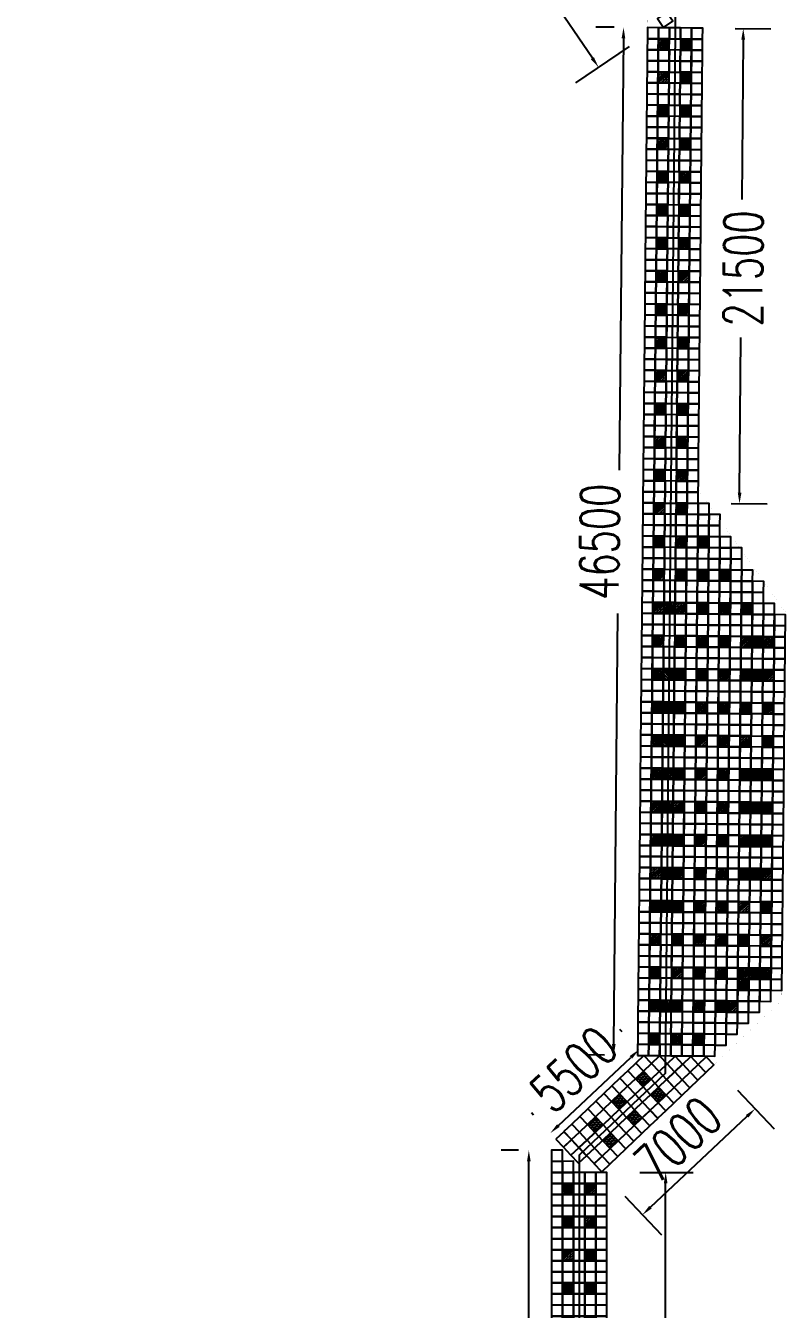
# Model space of a CAD drawing. Extents: x 833816 to 4746262, y -3629782 to -1973088.
# Drawn here: x 1752611 to 1787019, y -2229127 to -2171051 of the extents above; entities that cross this region are included whole.
import ezdxf

# ---------------------------------------------------------------- set-up
doc = ezdxf.new("R2010")
doc.units = 0
doc.header["$LTSCALE"] = 1000
doc.header["$MEASUREMENT"] = 0
doc.header["$PDMODE"] = 32
for name, color, linetype in [('L-TEXT文字标注', 7, 'Continuous'), ('W-FLOAT_BOWL浮筒', 253, 'Continuous'), ('W-STEEL_FRAME钢架', 3, 'Continuous')]:
    doc.layers.add(name, color=color, linetype=linetype)
doc.styles.add('STANDARD_T3', font='simplex.shx', dxfattribs={"width": 0.7, "bigfont": 'gbcbig.shx'})
doc.dimstyles.new('W&&500', dxfattribs={"dimtxt": 1750, "dimasz": 500, "dimexe": 1250, "dimexo": 1500, "dimgap": 500, "dimtad": 1, "dimdec": 0, "dimzin": 0, "dimdsep": 46, "dimtxsty": 'STANDARD_T3', "dimcen": 0.09, "dimclrd": 1, "dimclre": 1, "dimclrt": 7, "dimazin": 2, "dimtfac": 1, "dimtdec": 0, "dimtix": 1, "dimtmove": 2, "dimatfit": 3, "dimfxl": 100, "dimtolj": 1, "dimtzin": 0, "dimarcsym": 0})

# ---------------------------------------------------------------- blocks, each defined once
blk = doc.blocks.new('浮筒')
at = {"layer": 'W-FLOAT_BOWL浮筒'}
blk.add_lwpolyline([(-230, -268), (268, -230), (230, 268), (-268, 230)], close=True, dxfattribs=at)
blk = doc.blocks.new('空格子')
at = {"layer": 'W-FLOAT_BOWL浮筒'}
h = blk.add_hatch(dxfattribs=at)
h.set_pattern_fill('ANSI31', color=256, scale=50)
h.set_pattern_definition([(45, (0, 0), (-56.127, 56.127), [])])
h.paths.add_polyline_path([(219, 263), (-280, 225), (-242, -274), (256, -236)])
blk.add_lwpolyline([(-242, -274), (256, -236), (219, 263), (-280, 225)], close=True, dxfattribs=at)
blk = doc.blocks.new('*D619')
at = {"color": 1, "lineweight": -2, "transparency": 16777216}
for p, q in [((1784700, -2171174), (1786322, -2171187)), ((1785068, -2171677), (1785011, -2178909)), ((1784906, -2192177), (1784961, -2185159)), ((1784530, -2192674), (1786152, -2192686))]:
    blk.add_line(p, q, dxfattribs=at)
at = {"color": 1, "transparency": 16777216}
for points in [[(1784985, -2171677), (1785151, -2171678), (1785072, -2171177)], [(1784823, -2192176), (1784989, -2192177), (1784902, -2192677)]]:
    blk.add_solid(points, dxfattribs=at)
at = {"layer": 'Defpoints', "color": 0, "transparency": 16777216}
for p in [(1783200, -2171162), (1785072, -2171177), (1783030, -2192662)]:
    blk.add_point(p, dxfattribs=at)
at = {"color": 7, "transparency": 16777216, "insert": (1785067, -2182034), "char_height": 1750, "attachment_point": 5, "rotation": 89.54682, "style": 'STANDARD_T3'}
blk.add_mtext('\\A1;21500', dxfattribs=at)
blk = doc.blocks.new('*D624')
at = {"color": 1, "lineweight": -2, "transparency": 16777216}
for p, q in [((1774899, -2221931), (1774121, -2221931)), ((1775370, -2259931), (1775371, -2222431)), ((1774897, -2260431), (1774120, -2260431))]:
    blk.add_line(p, q, dxfattribs=at)
at = {"color": 1, "transparency": 16777216}
for points in [[(1775288, -2222431), (1775455, -2222431), (1775371, -2221931)], [(1775286, -2259931), (1775453, -2259931), (1775370, -2260431)]]:
    blk.add_solid(points, dxfattribs=at)
at = {"layer": 'Defpoints', "color": 0, "transparency": 16777216}
for p in [(1775371, -2221931), (1776399, -2221931), (1776397, -2260431)]:
    blk.add_point(p, dxfattribs=at)
at = {"color": 7, "transparency": 16777216, "insert": (1773995, -2241181), "char_height": 1750, "attachment_point": 5, "rotation": 89.99736, "style": 'STANDARD_T3'}
blk.add_mtext('\\A1;38500', dxfattribs=at)
blk = doc.blocks.new('*D625')
at = {"color": 1, "lineweight": -2, "transparency": 16777216}
for p, q in [((1774869, -2164544), (1772449, -2166181)), ((1778246, -2172522), (1773764, -2165895)), ((1779911, -2171999), (1777490, -2173636))]:
    blk.add_line(p, q, dxfattribs=at)
at = {"color": 1, "transparency": 16777216}
for points in [[(1773833, -2165848), (1773695, -2165941), (1773484, -2165480)], [(1778315, -2172475), (1778177, -2172568), (1778526, -2172936)]]:
    blk.add_solid(points, dxfattribs=at)
at = {"layer": 'Defpoints', "color": 0, "transparency": 16777216}
for p in [(1776112, -2163704), (1773484, -2165480), (1781154, -2171159)]:
    blk.add_point(p, dxfattribs=at)
at = {"color": 7, "transparency": 16777216, "insert": (1777144, -2168438), "char_height": 1750, "attachment_point": 5, "rotation": 304.06778, "style": 'STANDARD_T3'}
blk.add_mtext('\\A1;9000', dxfattribs=at)
blk = doc.blocks.new('*D629')
at = {"color": 1, "lineweight": -2, "transparency": 16777216}
for p, q in [((1780397, -2222931), (1782811, -2222931)), ((1781561, -2259931), (1781561, -2223431)), ((1780397, -2260431), (1782811, -2260431))]:
    blk.add_line(p, q, dxfattribs=at)
at = {"color": 1, "transparency": 16777216}
for points in [[(1781478, -2223431), (1781645, -2223431), (1781561, -2222931)], [(1781478, -2259931), (1781645, -2259931), (1781561, -2260431)]]:
    blk.add_solid(points, dxfattribs=at)
at = {"layer": 'Defpoints', "color": 0, "transparency": 16777216}
for p in [(1778897, -2222931), (1781561, -2222931), (1778897, -2260431)]:
    blk.add_point(p, dxfattribs=at)
at = {"color": 7, "transparency": 16777216, "insert": (1780186, -2241681), "char_height": 1750, "attachment_point": 5, "rotation": 90, "style": 'STANDARD_T3'}
blk.add_mtext('\\A1;37500', dxfattribs=at)
blk = doc.blocks.new('*D630')
at = {"color": 1, "lineweight": -2, "transparency": 16777216}
for p, q in [((1784813, -2219207), (1786465, -2220962)), ((1780875, -2224507), (1785244, -2220394)), ((1779716, -2224005), (1781368, -2225760))]:
    blk.add_line(p, q, dxfattribs=at)
at = {"color": 1, "transparency": 16777216}
for points in [[(1785187, -2220334), (1785301, -2220455), (1785608, -2220052)], [(1780818, -2224446), (1780932, -2224567), (1780511, -2224849)]]:
    blk.add_solid(points, dxfattribs=at)
at = {"layer": 'Defpoints', "color": 0, "transparency": 16777216}
for p in [(1783785, -2218115), (1785608, -2220052), (1778688, -2222913)]:
    blk.add_point(p, dxfattribs=at)
at = {"color": 7, "transparency": 16777216, "insert": (1782117, -2221449), "char_height": 1750, "attachment_point": 5, "rotation": 43.2668, "style": 'STANDARD_T3'}
blk.add_mtext('\\A1;7000', dxfattribs=at)
blk = doc.blocks.new('*D631')
at = {"color": 1, "lineweight": -2, "transparency": 16777216}
for p, q in [((1779587, -2216573), (1779494, -2216474)), ((1776709, -2220811), (1779986, -2217726)), ((1775582, -2220343), (1775489, -2220243))]:
    blk.add_line(p, q, dxfattribs=at)
at = {"color": 1, "transparency": 16777216}
for points in [[(1779929, -2217666), (1780043, -2217787), (1780350, -2217384)], [(1776652, -2220750), (1776767, -2220871), (1776345, -2221153)]]:
    blk.add_solid(points, dxfattribs=at)
at = {"layer": 'Defpoints', "color": 0, "transparency": 16777216}
for p in [(1780350, -2217384), (1780615, -2217665), (1776610, -2221435)]:
    blk.add_point(p, dxfattribs=at)
at = {"color": 7, "transparency": 16777216, "insert": (1777405, -2218267), "char_height": 1750, "attachment_point": 5, "rotation": 43.2668, "style": 'STANDARD_T3'}
blk.add_mtext('\\A1;5500', dxfattribs=at)
blk = doc.blocks.new('*D632')
at = {"color": 1, "lineweight": -2, "transparency": 16777216}
for p, q in [((1779237, -2171124), (1778406, -2171116)), ((1779651, -2171628), (1779463, -2191166)), ((1779214, -2217126), (1779401, -2197649)), ((1778790, -2217622), (1777959, -2217614))]:
    blk.add_line(p, q, dxfattribs=at)
at = {"color": 1, "transparency": 16777216}
for points in [[(1779568, -2171627), (1779735, -2171629), (1779656, -2171128)], [(1779131, -2217125), (1779297, -2217127), (1779209, -2217626)]]:
    blk.add_solid(points, dxfattribs=at)
at = {"layer": 'Defpoints', "color": 0, "transparency": 16777216}
for p in [(1779656, -2171128), (1780737, -2171139), (1780290, -2217637)]:
    blk.add_point(p, dxfattribs=at)
at = {"color": 7, "transparency": 16777216, "insert": (1778572, -2194399), "char_height": 1750, "attachment_point": 5, "rotation": 89.44926, "style": 'STANDARD_T3'}
blk.add_mtext('\\A1;46500', dxfattribs=at)
blk = doc.blocks.new('6')
at = {"rotation": 355.669937729805}
for p in [(764, 36755), (1764, 36755), (764, 35255), (1764, 35255), (764, 33755), (1764, 33755), (764, 32255), (1764, 32255), (764, 30755), (1764, 30755), (764, 29255), (1764, 29255), (764, 27755), (1764, 27755), (763, 26255), (1763, 26255), (763, 24755), (1763, 24755), (763, 23255), (1763, 23255), (763, 21755), (1763, 21755), (763, 20255), (1763, 20255), (763, 18755), (1763, 18755), (763, 17255), (1763, 17255), (763, 15755), (1763, 15755), (763, 14255), (1763, 14255), (763, 12755), (1763, 12755), (763, 11255), (1763, 11255), (763, 9755), (1763, 9755), (763, 8255), (1763, 8255), (763, 6755), (1763, 6755), (763, 5255), (1763, 5255), (762, 3755), (1762, 3755), (762, 2255), (1762, 2255), (762, 755), (1762, 755)]:
    blk.add_blockref('空格子', p, dxfattribs=at)
at = {"layer": 'W-FLOAT_BOWL浮筒', "rotation": 355.6699377298901}
for p in [(252, 38250), (252, 37750), (752, 37750), (252, 37250), (752, 37250), (1252, 37250), (1752, 37250), (2252, 37250), (252, 36750), (1252, 36750), (2252, 36750), (252, 36250), (252, 35750), (752, 36250), (752, 35750), (1252, 36250), (1252, 35750), (1752, 36250), (1752, 35750), (2252, 36250), (2252, 35750), (252, 35250), (1252, 35250), (2252, 35250), (252, 34750), (752, 34750), (1252, 34750), (1752, 34750), (2252, 34750), (252, 34250), (752, 34250), (1252, 34250), (1752, 34250), (2252, 34250), (252, 33750), (1252, 33750), (2252, 33750), (252, 33250), (752, 33250), (1252, 33250), (1752, 33250), (2252, 33250), (252, 32750), (252, 32250), (752, 32750), (1252, 32750), (1252, 32250), (1752, 32750), (2252, 32750), (2252, 32250), (251, 31750), (751, 31750), (1251, 31750), (1751, 31750), (2251, 31750), (251, 31250), (751, 31250), (1251, 31250), (1751, 31250), (2251, 31250), (251, 30750), (1251, 30750), (2251, 30750), (251, 30250), (751, 30250), (1251, 30250), (1751, 30250), (2251, 30250), (251, 29750), (751, 29750), (1251, 29750), (1751, 29750), (2251, 29750), (251, 29250), (1251, 29250), (2251, 29250), (251, 28750), (251, 28250), (751, 28750), (751, 28250), (1251, 28750), (1251, 28250), (1751, 28750), (1751, 28250), (2251, 28750), (2251, 28250), (251, 27750), (1251, 27750), (2251, 27750), (251, 27250), (751, 27250), (1251, 27250), (1751, 27250), (2251, 27250), (251, 26750), (751, 26750), (1251, 26750), (1751, 26750), (2251, 26750), (251, 26250), (1251, 26250), (2251, 26250), (251, 25750), (751, 25750), (1251, 25750), (1751, 25750), (2251, 25750), (251, 25250), (251, 24750), (751, 25250), (1251, 25250), (1251, 24750), (1751, 25250), (2251, 25250), (2251, 24750), (251, 24250), (751, 24250), (1251, 24250), (1751, 24250), (2251, 24250), (251, 23750), (751, 23750), (1251, 23750), (1751, 23750), (2251, 23750), (251, 23250), (1251, 23250), (2251, 23250), (251, 22750), (751, 22750), (1251, 22750), (1751, 22750), (2251, 22750), (251, 22250), (751, 22250), (1251, 22250), (1751, 22250), (2251, 22250), (251, 21750), (251, 21250), (751, 21250), (1251, 21750), (1251, 21250), (1751, 21250), (2251, 21750), (2251, 21250), (251, 20750), (751, 20750), (1251, 20750), (1751, 20750), (2251, 20750), (251, 20250), (1251, 20250), (2251, 20250), (251, 19750), (751, 19750), (1251, 19750), (1751, 19750), (2251, 19750), (251, 19250), (751, 19250), (1251, 19250), (1751, 19250), (2251, 19250), (251, 18750), (1251, 18750), (2251, 18750), (251, 18250), (251, 17750), (751, 18250), (751, 17750), (1251, 18250), (1251, 17750), (1751, 18250), (1751, 17750), (2251, 18250), (2251, 17750), (251, 17250), (1251, 17250), (2251, 17250), (251, 16750), (751, 16750), (1251, 16750), (1751, 16750), (2251, 16750), (251, 16250), (751, 16250), (1251, 16250), (1751, 16250), (2251, 16250), (251, 15750), (1251, 15750), (2251, 15750), (251, 15250), (751, 15250), (1251, 15250), (1751, 15250), (2251, 15250), (251, 14750), (251, 14250), (751, 14750), (1251, 14750), (1251, 14250), (1751, 14750), (2251, 14750), (2251, 14250), (251, 13750), (751, 13750), (1251, 13750), (1751, 13750), (2251, 13750), (251, 13250), (751, 13250), (1251, 13250), (1751, 13250), (2251, 13250), (251, 12750), (1251, 12750), (2251, 12750), (251, 12250), (751, 12250), (1251, 12250), (1751, 12250), (2251, 12250), (251, 11750), (751, 11750), (1251, 11750), (1751, 11750), (2251, 11750), (251, 11250), (251, 10750), (751, 10750), (1251, 11250), (1251, 10750), (1751, 10750), (2251, 11250), (2251, 10750), (251, 10250), (751, 10250), (1251, 10250), (1751, 10250), (2251, 10250), (251, 9750), (1251, 9750), (2251, 9750), (251, 9250), (751, 9250), (1251, 9250), (1751, 9250), (2251, 9250), (250, 8750), (750, 8750), (1250, 8750), (1750, 8750), (2250, 8750), (250, 8250), (1250, 8250), (2250, 8250), (250, 7750), (750, 7750), (1250, 7750), (1750, 7750), (2250, 7750), (250, 7250), (250, 6750), (750, 7250), (1250, 7250), (1250, 6750), (1750, 7250), (2250, 7250), (2250, 6750), (250, 6250), (750, 6250), (1250, 6250), (1750, 6250), (2250, 6250), (250, 5750), (750, 5750), (1250, 5750), (1750, 5750), (2250, 5750), (250, 5250), (1250, 5250), (2250, 5250), (250, 4750), (750, 4750), (1250, 4750), (1750, 4750), (2250, 4750), (250, 4250), (750, 4250), (1250, 4250), (1750, 4250), (2250, 4250), (250, 3750), (250, 3250), (750, 3250), (1250, 3750), (1250, 3250), (1750, 3250), (2250, 3750), (2250, 3250), (250, 2750), (750, 2750), (1250, 2750), (1750, 2750), (2250, 2750), (250, 2250), (1250, 2250), (2250, 2250), (250, 1750), (750, 1750), (1250, 1750), (1750, 1750), (2250, 1750), (250, 1250), (750, 1250), (1250, 1250), (1750, 1250), (2250, 1250), (250, 750), (1250, 750), (2250, 750), (250, 250), (750, 250), (1250, 250), (1750, 250), (2250, 250)]:
    blk.add_blockref('浮筒', p, dxfattribs=at)
blk = doc.blocks.new('辅助定位中线')
at = {"layer": 'L-TEXT文字标注', "color": 1}
blk.add_lwpolyline([(16067, 266853), (18031, 240899), (9846, 162598), (14411, 155950), (13942, 107197), (10059, 103500), (10059, 65011), (-1006, 38443), (1015, 17508), (-14265, 6787)], dxfattribs=at)

msp = doc.modelspace()

# ---------------------------------------------------------------- linework, layer by layer
at = {"layer": 'W-STEEL_FRAME钢架', "color": 3, "const_width": 1}
msp.add_lwpolyline([(1783248.1, -2169307.9), (1783032.6, -2192033.6), (1786979.9, -2197588.5), (1786813.4, -2215149.5), (1778996, -2222593.3), (1778994.4, -2260690.2), (1767858.7, -2287399.2), (1769924.7, -2308728.3), (1761006.7, -2315001.7), (1767612.9, -2324399.7), (1780589.9, -2324399.7), (1780589.9, -2326899.7), (1766689.9, -2326899.7), (1761546.6, -2330516.2), (1752611.6, -2317850.7), (1767296, -2307520.8), (1765309.6, -2287016.4), (1776497.2, -2260145.2), (1776496, -2221521.5), (1780287.2, -2217912.5), (1780747.1, -2170061.2)], dxfattribs=at)

# ---------------------------------------------------------------- block references
for p, rotation in [((1781491.8, -2171891.3), 355.1216759884194), ((1782491.7, -2171900.9), 355.1216759884194), ((1781477.4, -2173391.2), 355.1216759884194), ((1782477.3, -2173400.8), 355.1216759884194), ((1781463, -2174891.2), 355.1216759884194), ((1782462.9, -2174900.8), 355.1216759884194), ((1781448.5, -2176391.1), 355.1216759884194), ((1782448.5, -2176400.7), 355.1216759884194), ((1781434.1, -2177891), 355.1216759884194), ((1782434.1, -2177900.6), 355.1216759884194), ((1781419.7, -2179391), 355.1216759884194), ((1782419.7, -2179400.6), 355.1216759884194), ((1781405.3, -2180890.9), 355.1216759884194), ((1782405.2, -2180900.5), 355.1216759884194), ((1781390.9, -2182390.8), 355.1216759884194), ((1782390.8, -2182400.4), 355.1216759884194), ((1781376.4, -2183890.7), 355.1216759884194), ((1782376.4, -2183900.4), 355.1216759884194), ((1781362, -2185390.7), 355.1216759884194), ((1782362, -2185400.3), 355.1216759884194), ((1781347.6, -2186890.6), 355.1216759884194), ((1782347.6, -2186900.2), 355.1216759884194), ((1781333.2, -2188390.5), 355.1216759884194), ((1782333.1, -2188400.1), 355.1216759884194), ((1781318.8, -2189890.5), 355.1216759884194), ((1782318.7, -2189900.1), 355.1216759884194), ((1781304.4, -2191390.4), 355.1216759884194), ((1782304.3, -2191400), 355.1216759884194), ((1781289.9, -2192890.3), 355.1216759870326), ((1782289.9, -2192899.9), 355.1216759870326), ((1781275.5, -2194390.3), 355.1216759870329), ((1782276.3, -2194399.9), 355.1216759870326), ((1783275.4, -2194409.5), 355.1216759870329), ((1781261.1, -2195890.2), 355.1216759870329), ((1782261.1, -2195899.8), 355.1216759870329), ((1783261, -2195909.4), 355.1216759870329), ((1784261, -2195919), 355.1216759870329), ((1781246.7, -2197390.1), 355.1216759870329), ((1781738.9, -2197411.6), 265.1512137154194), ((1782246.6, -2197399.7), 355.1216759870329), ((1783246.6, -2197409.3), 355.1216759870329), ((1784246.5, -2197419), 355.1216759870329), ((1785246.5, -2197428.6), 355.1216759870329), ((1781232.3, -2198890.1), 355.1216759884125), ((1782232.2, -2198899.7), 355.1216759884125), ((1783232.2, -2198909.3), 355.1216759884125), ((1784232.1, -2198918.9), 355.1216759884125), ((1785232.1, -2198928.5), 355.1216759884125), ((1785724.3, -2198949.7), 265.1512137167991), ((1786232, -2198938.1), 355.1216759884125), ((1781217.9, -2200390), 355.1216759884125), ((1781710, -2200411.7), 265.1512137167991), ((1782217.8, -2200399.6), 355.1216759884125), ((1783217.8, -2200409.2), 355.1216759884125), ((1784217.7, -2200418.8), 355.1216759884125), ((1785217.7, -2200428.4), 355.1216759884125), ((1785709.8, -2200449.7), 265.1512137167991), ((1786217.6, -2200438), 355.1216759884125), ((1781203.4, -2201889.9), 355.1216759881007), ((1781695.6, -2201911.4), 265.1512137164872), ((1782203.4, -2201899.5), 355.1216759881007), ((1783203.3, -2201909.1), 355.1216759881007), ((1784203.3, -2201918.7), 355.1216759881007), ((1785203.2, -2201928.4), 355.1216759881007), ((1786203.2, -2201938), 355.1216759881007), ((1781189, -2203389.8), 355.1216759881007), ((1781681.2, -2203411.3), 265.1512137164872), ((1782189, -2203399.5), 355.1216759881007), ((1783188.9, -2203409.1), 355.1216759881007), ((1784188.9, -2203418.7), 355.1216759881007), ((1785188.8, -2203428.3), 355.1216759881007), ((1786188.8, -2203437.9), 355.1216759881007), ((1781174.6, -2204889.8), 355.1216759881007), ((1781666.8, -2204911.3), 265.1512137164872), ((1782174.6, -2204899.4), 355.1216759881007), ((1783174.5, -2204909), 355.1216759881007), ((1784174.5, -2204918.6), 355.1216759881007), ((1785174.4, -2204928.2), 355.1216759881007), ((1785666.6, -2204949.5), 265.1512137164872), ((1786174.4, -2204937.8), 355.1216759881007), ((1781160.2, -2206389.7), 355.1216759881007), ((1781652.3, -2206411.2), 265.1512137164872), ((1782160.1, -2206399.3), 355.1216759881007), ((1783160.1, -2206408.9), 355.1216759881007), ((1784160, -2206418.5), 355.1216759881007), ((1785160, -2206428.2), 355.1216759881007), ((1785652.2, -2206449.4), 265.1512137164872), ((1786159.9, -2206437.8), 355.1216759881007), ((1781145.8, -2207889.6), 355.1216759881007), ((1781637.9, -2207911.1), 265.1512137164872), ((1782145.7, -2207899.2), 355.1216759881007), ((1783145.7, -2207908.9), 355.1216759881007), ((1784145.6, -2207918.5), 355.1216759881007), ((1785145.6, -2207928.1), 355.1216759881007), ((1785637.7, -2207949.3), 265.1512137164872), ((1786145.5, -2207937.7), 355.1216759881007), ((1781131.3, -2209389.6), 355.1216759881007), ((1781623.5, -2209411.1), 265.1512137164872), ((1782131.3, -2209399.2), 355.1216759881007), ((1783131.3, -2209408.8), 355.1216759881007), ((1784131.2, -2209418.4), 355.1216759881007), ((1785131.2, -2209428), 355.1216759881007), ((1785623.3, -2209449.3), 265.1512137164872), ((1786131.1, -2209437.6), 355.1216759881007), ((1781116.9, -2210889.5), 355.1216759881007), ((1781609.1, -2210911), 265.1512137164872), ((1782116.9, -2210899.1), 355.1216759881007), ((1783116.8, -2210908.7), 355.1216759881007), ((1784116.8, -2210918.3), 355.1216759881007), ((1785116.7, -2210927.9), 355.1216759881007), ((1786116.7, -2210937.6), 355.1216759881007), ((1781102.5, -2212389.4), 355.1216759881007), ((1782102.5, -2212399), 355.1216759881007), ((1783102.4, -2212408.7), 355.1216759881007), ((1784102.4, -2212418.3), 355.1216759881007), ((1785102.3, -2212427.9), 355.1216759881007), ((1786102.3, -2212437.5), 355.1216759881007), ((1781088.1, -2213889.4), 355.1216759881007), ((1782088, -2213899), 355.1216759881007), ((1783088, -2213908.6), 355.1216759881007), ((1784088, -2213918.2), 355.1216759881007), ((1785087.9, -2213927.8), 355.1216759881007), ((1785587.9, -2213932.6), 355.1216759881007), ((1786087.9, -2213937.4), 355.1216759881007), ((1785083.4, -2214427.8), 355.1216759881007), ((1781073.7, -2215389.5), 355.1216759881005), ((1781565.8, -2215410.8), 265.1512137164872), ((1782073.6, -2215399.2), 355.1216759881005), ((1783073.6, -2215408.3), 355.1216759881005), ((1784073.6, -2215413.8), 355.1216759881005), ((1784573.5, -2215422.9), 355.1216759881005), ((1781059.3, -2216889.2), 355.1216759881007), ((1782059.2, -2216898.8), 355.1216759881005), ((1783059.2, -2216908.4), 355.1216759881007), ((1780557.8, -2218706.5), 309.269945827381), ((1781247.4, -2219430.7), 309.269945827381), ((1779471.5, -2219740.9), 309.269945827381), ((1780161.1, -2220465.1), 309.269945827381), ((1778385.2, -2220775.3), 309.269945827381), ((1779074.8, -2221499.5), 309.269945827381)]:
    msp.add_blockref('空格子', p, dxfattribs=dict(rotation=rotation))
at = {"layer": 'L-TEXT文字标注'}
for name, p in [('辅助定位中线', (1767589.9, -2325649.7)), ('6', (1776397.2, -2260430.9))]:
    msp.add_blockref(name, p, dxfattribs=at)
at = {"layer": 'W-FLOAT_BOWL浮筒'}
for p, rotation in [((1781534.8, -2170787.6), 30.14712285031566), ((1780984.4, -2171391.1), 355.1216759885164), ((1781484.3, -2171395.9), 355.1216759885164), ((1781984.3, -2171400.7), 355.1216759885164), ((1782484.3, -2171405.5), 355.1216759885164), ((1782984.3, -2171410.3), 355.1216759885164), ((1780979.6, -2171891.1), 355.1216759885164), ((1782979.5, -2171910.3), 355.1216759885164), ((1780969.9, -2172891), 355.1216759885164), ((1780974.8, -2172391), 355.1216759885164), ((1781469.9, -2172895.8), 355.1216759885164), ((1781474.7, -2172395.8), 355.1216759885164), ((1781969.9, -2172900.6), 355.1216759885164), ((1781974.7, -2172400.7), 355.1216759885164), ((1782469.9, -2172905.4), 355.1216759885164), ((1782474.7, -2172405.5), 355.1216759885164), ((1782969.9, -2172910.2), 355.1216759885164), ((1782974.7, -2172410.3), 355.1216759885164), ((1780965.1, -2173391), 355.1216759885164), ((1782965, -2173410.2), 355.1216759885164), ((1780960.3, -2173891), 355.1216759885164), ((1781460.3, -2173895.8), 355.1216759885164), ((1781960.3, -2173900.6), 355.1216759885164), ((1782460.3, -2173905.4), 355.1216759885164), ((1782960.2, -2173910.2), 355.1216759885164), ((1780955.5, -2174390.9), 355.1216759885164), ((1781455.5, -2174395.8), 355.1216759885164), ((1781955.5, -2174400.6), 355.1216759885164), ((1782455.5, -2174405.4), 355.1216759885164), ((1782955.4, -2174410.2), 355.1216759885164), ((1780950.7, -2174890.9), 355.1216759885164), ((1782950.6, -2174910.1), 355.1216759885164), ((1780945.9, -2175390.9), 355.1216759885164), ((1781445.9, -2175395.7), 355.1216759885164), ((1781945.9, -2175400.5), 355.1216759885164), ((1782445.8, -2175405.3), 355.1216759885164), ((1782945.8, -2175410.1), 355.1216759885164), ((1780936.3, -2176390.9), 355.1216759885164), ((1780941.1, -2175890.9), 355.1216759885164), ((1781441.1, -2175895.7), 355.1216759885164), ((1781941.1, -2175900.5), 355.1216759885164), ((1782441, -2175905.3), 355.1216759885164), ((1782941, -2175910.1), 355.1216759885164), ((1780931.5, -2176890.8), 355.1216759885164), ((1781431.5, -2176895.6), 355.1216759885164), ((1781931.5, -2176900.4), 355.1216759885164), ((1782431.4, -2176905.2), 355.1216759885164), ((1782931.4, -2176910.1), 355.1216759885164), ((1782936.2, -2176410.1), 355.1216759885164), ((1780926.7, -2177390.8), 355.1216759885164), ((1781426.7, -2177395.6), 355.1216759885164), ((1781926.6, -2177400.4), 355.1216759885164), ((1782426.6, -2177405.2), 355.1216759885164), ((1782926.6, -2177410), 355.1216759885164), ((1780921.9, -2177890.8), 355.1216759885164), ((1782921.8, -2177910), 355.1216759885164), ((1780917.1, -2178390.8), 355.1216759885164), ((1781417.1, -2178395.6), 355.1216759885164), ((1781917, -2178400.4), 355.1216759885164), ((1782417, -2178405.2), 355.1216759885164), ((1782917, -2178410), 355.1216759885164), ((1780912.3, -2178890.7), 355.1216759885164), ((1781412.2, -2178895.5), 355.1216759885164), ((1781912.2, -2178900.4), 355.1216759885164), ((1782412.2, -2178905.2), 355.1216759885164), ((1782912.2, -2178910), 355.1216759885164), ((1780907.5, -2179390.7), 355.1216759885164), ((1782907.4, -2179409.9), 355.1216759885164), ((1780897.9, -2180390.7), 355.1216759885164), ((1780902.7, -2179890.7), 355.1216759885164), ((1781397.8, -2180395.5), 355.1216759885164), ((1781402.6, -2179895.5), 355.1216759885164), ((1781897.8, -2180400.3), 355.1216759885164), ((1781902.6, -2179900.3), 355.1216759885164), ((1782397.8, -2180405.1), 355.1216759885164), ((1782402.6, -2179905.1), 355.1216759885164), ((1782897.8, -2180409.9), 355.1216759885164), ((1782902.6, -2179909.9), 355.1216759885164), ((1780893, -2180890.6), 355.1216759885164), ((1782893, -2180909.9), 355.1216759885164), ((1780888.2, -2181390.6), 355.1216759885164), ((1781388.2, -2181395.4), 355.1216759885164), ((1781888.2, -2181400.2), 355.1216759885164), ((1782388.2, -2181405), 355.1216759885164), ((1782888.2, -2181409.8), 355.1216759885164), ((1780883.4, -2181890.6), 355.1216759885164), ((1781383.4, -2181895.4), 355.1216759885164), ((1781883.4, -2181900.2), 355.1216759885164), ((1782383.4, -2181905), 355.1216759885164), ((1782883.3, -2181909.8), 355.1216759885164), ((1780878.6, -2182390.6), 355.1216759885164), ((1782878.5, -2182409.8), 355.1216759885164), ((1780873.8, -2182890.6), 355.1216759885164), ((1781373.8, -2182895.4), 355.1216759885164), ((1781873.8, -2182900.2), 355.1216759885164), ((1782373.8, -2182905), 355.1216759885164), ((1782873.7, -2182909.8), 355.1216759885164), ((1780864.2, -2183890.5), 355.1216759885164), ((1780869, -2183390.5), 355.1216759885164), ((1781369, -2183395.3), 355.1216759885164), ((1781869, -2183400.1), 355.1216759885164), ((1782368.9, -2183404.9), 355.1216759885164), ((1782864.1, -2183909.7), 355.1216759885164), ((1782868.9, -2183409.8), 355.1216759885164), ((1780859.4, -2184390.5), 355.1216759885164), ((1781359.4, -2184395.3), 355.1216759885164), ((1781859.4, -2184400.1), 355.1216759885164), ((1782359.3, -2184404.9), 355.1216759885164), ((1782859.3, -2184409.7), 355.1216759885164), ((1780854.6, -2184890.5), 355.1216759885164), ((1781354.6, -2184895.3), 355.1216759885164), ((1781854.6, -2184900.1), 355.1216759885164), ((1782354.5, -2184904.9), 355.1216759885164), ((1782854.5, -2184909.7), 355.1216759885164), ((1780849.8, -2185390.4), 355.1216759885164), ((1782849.7, -2185409.7), 355.1216759885164), ((1780845, -2185890.4), 355.1216759885164), ((1781345, -2185895.2), 355.1216759885164), ((1781844.9, -2185900), 355.1216759885164), ((1782344.9, -2185904.8), 355.1216759885164), ((1782844.9, -2185909.6), 355.1216759885164), ((1780840.2, -2186390.4), 355.1216759885164), ((1781340.2, -2186395.2), 355.1216759885164), ((1781840.1, -2186400), 355.1216759885164), ((1782340.1, -2186404.8), 355.1216759885164), ((1782840.1, -2186409.6), 355.1216759885164), ((1780830.6, -2187390.3), 355.1216759885164), ((1780835.4, -2186890.4), 355.1216759885164), ((1781330.5, -2187395.2), 355.1216759885164), ((1781830.5, -2187400), 355.1216759885164), ((1782330.5, -2187404.8), 355.1216759885164), ((1782830.5, -2187409.6), 355.1216759885164), ((1782835.3, -2186909.6), 355.1216759885164), ((1780825.8, -2187890.3), 355.1216759885164), ((1781325.7, -2187895.1), 355.1216759885164), ((1781825.7, -2187899.9), 355.1216759885164), ((1782325.7, -2187904.7), 355.1216759885164), ((1782825.7, -2187909.5), 355.1216759885164), ((1780821, -2188390.3), 355.1216759885164), ((1782820.9, -2188409.5), 355.1216759885164), ((1780816.2, -2188890.3), 355.1216759885164), ((1781316.1, -2188895.1), 355.1216759885164), ((1781816.1, -2188899.9), 355.1216759885164), ((1782316.1, -2188904.7), 355.1216759885164), ((1782816.1, -2188909.5), 355.1216759885164), ((1780811.3, -2189390.3), 355.1216759885164), ((1781311.3, -2189395.1), 355.1216759885164), ((1781811.3, -2189399.9), 355.1216759885164), ((1782311.3, -2189404.7), 355.1216759885164), ((1782811.3, -2189409.5), 355.1216759885164), ((1780806.5, -2189890.2), 355.1216759885164), ((1782806.4, -2189909.5), 355.1216759885164), ((1780796.9, -2190890.2), 355.1216759885164), ((1780801.7, -2190390.2), 355.1216759885164), ((1781296.9, -2190895), 355.1216759885164), ((1781301.7, -2190395), 355.1216759885164), ((1781796.9, -2190899.8), 355.1216759885164), ((1781801.7, -2190399.8), 355.1216759885164), ((1782296.9, -2190904.6), 355.1216759885164), ((1782301.7, -2190404.6), 355.1216759885164), ((1782796.8, -2190909.4), 355.1216759885164), ((1782801.6, -2190409.4), 355.1216759885164), ((1780792.1, -2191390.2), 355.1216759885164), ((1782792, -2191409.4), 355.1216759885164), ((1780787.3, -2191890.1), 355.1216759885164), ((1781287.3, -2191894.9), 355.1216759885164), ((1781787.3, -2191899.8), 355.1216759885164), ((1782287.2, -2191904.6), 355.1216759885164), ((1782787.2, -2191909.4), 355.1216759885164), ((1780782.5, -2192390.1), 355.1216759885164), ((1781282.5, -2192394.9), 355.1216759885164), ((1781782.5, -2192399.7), 355.1216759885164), ((1782282.4, -2192404.5), 355.1216759885164), ((1782782.4, -2192409.3), 355.1216759885164), ((1780777.7, -2192890.1), 355.1216759871298), ((1782777.6, -2192909.3), 355.1216759871298), ((1783277.3, -2192914.1), 355.1216759871298), ((1780772.9, -2193390.1), 355.1216759871298), ((1781272.9, -2193394.9), 355.1216759871298), ((1781772.9, -2193399.7), 355.1216759871298), ((1782273.6, -2193404.2), 355.1216759871298), ((1782772.8, -2193409.3), 355.1216759871298), ((1783272.8, -2193414.1), 355.1216759871298), ((1783771.2, -2193418.9), 355.1216759871298), ((1780763.3, -2194390), 355.1216759871298), ((1780768.1, -2193890), 355.1216759871298), ((1781268.1, -2193894.9), 355.1216759871298), ((1781768, -2193899.7), 355.1216759871298), ((1782268.8, -2193904), 355.1216759871298), ((1782768, -2193909.3), 355.1216759871298), ((1783268, -2193914.1), 355.1216759871298), ((1783766.4, -2193918.9), 355.1216759871298), ((1780758.5, -2194890), 355.1216759871298), ((1781258.5, -2194894.8), 355.1216759871298), ((1781758.4, -2194899.6), 355.1216759871298), ((1782258.4, -2194904.4), 355.1216759871298), ((1782758.4, -2194909.2), 355.1216759871298), ((1782763.2, -2194409), 355.1216759871298), ((1783258.4, -2194914), 355.1216759871298), ((1783756.8, -2194918.8), 355.1216759871298), ((1783761.6, -2194418.8), 355.1216759871298), ((1784258.3, -2194923.6), 355.1216759871298), ((1784263.1, -2194423.7), 355.1216759871298), ((1784758.3, -2194928.4), 355.1216759871298), ((1780753.7, -2195390), 355.1216759871298), ((1781253.7, -2195394.8), 355.1216759871298), ((1781753.6, -2195399.6), 355.1216759871298), ((1782253.6, -2195404.4), 355.1216759871298), ((1782753.6, -2195409.2), 355.1216759871298), ((1783253.6, -2195414), 355.1216759871298), ((1783752, -2195418.8), 355.1216759871298), ((1784253.5, -2195423.7), 355.1216759871298), ((1784753.5, -2195428.4), 355.1216759871298), ((1780748.9, -2195890), 355.1216759871298), ((1782748.8, -2195909.2), 355.1216759871298), ((1783747.2, -2195918.8), 355.1216759871298), ((1784748.7, -2195928.4), 355.1216759871298), ((1785248.7, -2195933.2), 355.1216759871298), ((1780744.1, -2196389.9), 355.1216759871298), ((1781244, -2196394.7), 355.1216759871298), ((1781744, -2196399.5), 355.1216759871298), ((1782244, -2196404.1), 355.1216759871298), ((1782744, -2196409.2), 355.1216759871298), ((1783243.9, -2196414), 355.1216759871298), ((1783742.4, -2196418.8), 355.1216759871298), ((1784243.9, -2196423.7), 355.1216759871298), ((1784743.9, -2196428.4), 355.1216759871298), ((1785243.9, -2196433.2), 355.1216759871298), ((1785743.8, -2196438), 355.1216759871298), ((1780739.3, -2196889.9), 355.1216759871298), ((1781239.2, -2196894.7), 355.1216759871298), ((1781739.2, -2196899.5), 355.1216759871298), ((1782239.2, -2196903.8), 355.1216759871298), ((1782739.2, -2196909.1), 355.1216759871298), ((1783239.1, -2196913.9), 355.1216759871298), ((1783737.6, -2196918.7), 355.1216759871298), ((1784239.1, -2196923.7), 355.1216759871298), ((1784739.1, -2196928.4), 355.1216759871298), ((1785239, -2196933.3), 355.1216759871298), ((1785739, -2196938), 355.1216759871298), ((1780734.5, -2197389.9), 355.1216759871298), ((1782734.4, -2197409.1), 355.1216759871298), ((1783732.8, -2197418.7), 355.1216759871298), ((1784734.3, -2197428.3), 355.1216759871298), ((1785734.2, -2197437.7), 355.1216759871298), ((1786234.2, -2197442.8), 355.1216759871298), ((1780724.8, -2198389.8), 355.1216759885094), ((1780729.6, -2197889.9), 355.1216759885094), ((1781224.8, -2198394.6), 355.1216759885094), ((1781229.6, -2197894.7), 355.1216759885094), ((1781724.8, -2198399.5), 355.1216759885094), ((1781729.6, -2197899.5), 355.1216759885094), ((1782224.8, -2198404.3), 355.1216759885094), ((1782229.6, -2197904.3), 355.1216759885094), ((1782724.7, -2198409.1), 355.1216759885094), ((1782729.6, -2197909.1), 355.1216759885094), ((1783224.7, -2198413.9), 355.1216759885094), ((1783229.5, -2197913.9), 355.1216759885094), ((1783724.7, -2198418.7), 355.1216759885094), ((1783729.5, -2197918.7), 355.1216759885094), ((1784224.7, -2198423.6), 355.1216759885094), ((1784229.5, -2197923.6), 355.1216759885094), ((1784724.7, -2198428.3), 355.1216759885094), ((1784729.5, -2197928.3), 355.1216759885094), ((1785224.6, -2198433.2), 355.1216759885094), ((1785229.4, -2197933.2), 355.1216759885094), ((1785724.6, -2198437.9), 355.1216759885094), ((1785729.4, -2197937.7), 355.1216759885094), ((1786224.6, -2198442.7), 355.1216759885094), ((1786229.4, -2197942.7), 355.1216759885094), ((1786724.6, -2198447.5), 355.1216759885094), ((1786729.4, -2197947.5), 355.1216759885094), ((1780720, -2198889.8), 355.1216759885094), ((1782719.9, -2198909), 355.1216759885094), ((1783719.9, -2198918.7), 355.1216759885094), ((1784719.8, -2198928.3), 355.1216759885094), ((1786719.8, -2198947.5), 355.1216759885094), ((1780715.2, -2199389.8), 355.1216759885094), ((1781215.2, -2199394.6), 355.1216759885094), ((1781715.2, -2199399.4), 355.1216759885094), ((1782215.2, -2199404), 355.1216759885094), ((1782715.1, -2199409), 355.1216759885094), ((1783215.1, -2199413.8), 355.1216759885094), ((1783715.1, -2199418.6), 355.1216759885094), ((1784215.1, -2199423.5), 355.1216759885094), ((1784715, -2199428.2), 355.1216759885094), ((1785215, -2199432.8), 355.1216759885094), ((1785715, -2199437.6), 355.1216759885094), ((1786215, -2199442.4), 355.1216759885094), ((1786714.9, -2199447.5), 355.1216759885094), ((1780710.4, -2199889.8), 355.1216759885094), ((1781210.4, -2199894.6), 355.1216759885094), ((1781710.4, -2199899.4), 355.1216759885094), ((1782210.4, -2199903.7), 355.1216759885094), ((1782710.3, -2199909), 355.1216759885094), ((1783210.3, -2199913.8), 355.1216759885094), ((1783710.3, -2199918.6), 355.1216759885094), ((1784210.3, -2199923.5), 355.1216759885094), ((1784710.2, -2199928.2), 355.1216759885094), ((1785210.2, -2199932.5), 355.1216759885094), ((1785710.2, -2199937.8), 355.1216759885094), ((1786210.2, -2199942.6), 355.1216759885094), ((1786710.1, -2199947.4), 355.1216759885094), ((1780705.6, -2200389.7), 355.1216759885094), ((1782705.5, -2200409), 355.1216759885094), ((1783705.5, -2200418.6), 355.1216759885094), ((1784705.4, -2200428.2), 355.1216759885094), ((1786705.3, -2200447.4), 355.1216759885094), ((1780700.8, -2200889.7), 355.1216759881976), ((1781200.8, -2200894.5), 355.1216759881976), ((1781700.8, -2200899.3), 355.1216759881976), ((1782200.7, -2200904.1), 355.1216759881976), ((1782700.7, -2200908.9), 355.1216759881976), ((1783200.7, -2200913.8), 355.1216759881976), ((1783700.7, -2200918.6), 355.1216759881976), ((1784200.6, -2200923.5), 355.1216759881976), ((1784700.6, -2200928.2), 355.1216759881976), ((1785200.6, -2200933.1), 355.1216759881976), ((1785700.6, -2200937.5), 355.1216759881976), ((1786200.6, -2200942.3), 355.1216759881976), ((1786700.5, -2200947.4), 355.1216759881976), ((1780691.2, -2201889.7), 355.1216759881976), ((1780696, -2201389.7), 355.1216759881976), ((1781196, -2201394.5), 355.1216759881976), ((1781696, -2201399.3), 355.1216759881976), ((1782195.9, -2201404.1), 355.1216759881976), ((1782691.1, -2201908.9), 355.1216759881976), ((1782695.9, -2201408.9), 355.1216759881976), ((1783195.9, -2201413.7), 355.1216759881976), ((1783691.1, -2201918.5), 355.1216759881976), ((1783695.9, -2201418.5), 355.1216759881976), ((1784195.8, -2201423.4), 355.1216759881976), ((1784691, -2201928.1), 355.1216759881976), ((1784695.8, -2201428.1), 355.1216759881976), ((1785195.8, -2201433.1), 355.1216759881976), ((1785695.8, -2201437.8), 355.1216759881976), ((1786195.7, -2201442.6), 355.1216759881976), ((1786690.9, -2201947.3), 355.1216759881976), ((1786695.7, -2201447.4), 355.1216759881976), ((1780686.4, -2202389.7), 355.1216759881976), ((1781186.4, -2202394.5), 355.1216759881976), ((1781686.3, -2202399.3), 355.1216759881976), ((1782186.3, -2202403.8), 355.1216759881976), ((1782686.3, -2202408.9), 355.1216759881976), ((1783186.3, -2202413.7), 355.1216759881976), ((1783686.3, -2202418.5), 355.1216759881976), ((1784186.2, -2202423.4), 355.1216759881976), ((1784686.2, -2202428.1), 355.1216759881976), ((1785186.2, -2202432.6), 355.1216759881976), ((1785686.2, -2202437.5), 355.1216759881976), ((1786186.1, -2202442.3), 355.1216759881976), ((1786686.1, -2202447.3), 355.1216759881976), ((1780681.6, -2202889.6), 355.1216759881976), ((1781181.6, -2202894.4), 355.1216759881976), ((1781681.5, -2202899.2), 355.1216759881976), ((1782181.5, -2202903.5), 355.1216759881976), ((1782681.5, -2202908.9), 355.1216759881976), ((1783181.5, -2202913.7), 355.1216759881976), ((1783681.4, -2202918.5), 355.1216759881976), ((1784181.4, -2202923.4), 355.1216759881976), ((1784681.4, -2202928.1), 355.1216759881976), ((1785181.4, -2202932.4), 355.1216759881976), ((1785681.4, -2202937.7), 355.1216759881976), ((1786181.3, -2202942.5), 355.1216759881976), ((1786681.3, -2202947.3), 355.1216759881976), ((1780676.8, -2203389.6), 355.1216759881976), ((1782676.7, -2203408.8), 355.1216759881976), ((1783676.6, -2203418.4), 355.1216759881976), ((1784676.6, -2203428.1), 355.1216759881976), ((1786676.5, -2203447.3), 355.1216759881976), ((1780672, -2203889.6), 355.1216759881976), ((1781171.9, -2203894.4), 355.1216759881976), ((1781671.9, -2203899.2), 355.1216759881976), ((1782171.9, -2203904), 355.1216759881976), ((1782671.9, -2203908.8), 355.1216759881976), ((1783171.9, -2203913.6), 355.1216759881976), ((1783671.8, -2203918.4), 355.1216759881976), ((1784171.8, -2203923.3), 355.1216759881976), ((1784671.8, -2203928), 355.1216759881976), ((1785171.8, -2203932.9), 355.1216759881976), ((1785671.7, -2203937.4), 355.1216759881976), ((1786171.7, -2203942.2), 355.1216759881976), ((1786671.7, -2203947.3), 355.1216759881976), ((1780667.2, -2204389.6), 355.1216759881976), ((1781167.1, -2204394.4), 355.1216759881976), ((1781667.1, -2204399.2), 355.1216759881976), ((1782167.1, -2204404), 355.1216759881976), ((1782667.1, -2204408.8), 355.1216759881976), ((1783167.1, -2204413.6), 355.1216759881976), ((1783667, -2204418.4), 355.1216759881976), ((1784167, -2204423.3), 355.1216759881976), ((1784667, -2204428), 355.1216759881976), ((1785167, -2204432.9), 355.1216759881976), ((1785666.9, -2204437.6), 355.1216759881976), ((1786166.9, -2204442.4), 355.1216759881976), ((1786666.9, -2204447.2), 355.1216759881976), ((1780657.6, -2205389.5), 355.1216759881976), ((1780662.4, -2204889.5), 355.1216759881976), ((1781157.5, -2205394.3), 355.1216759881976), ((1781657.5, -2205399.1), 355.1216759881976), ((1782157.5, -2205403.7), 355.1216759881976), ((1782657.5, -2205408.7), 355.1216759881976), ((1782662.3, -2204908.8), 355.1216759881976), ((1783157.4, -2205413.5), 355.1216759881976), ((1783657.4, -2205418.4), 355.1216759881976), ((1783662.2, -2204918.4), 355.1216759881976), ((1784157.4, -2205423.3), 355.1216759881976), ((1784657.4, -2205428), 355.1216759881976), ((1784662.2, -2204928), 355.1216759881976), ((1785157.3, -2205432.5), 355.1216759881976), ((1785657.3, -2205437.3), 355.1216759881976), ((1786662.1, -2204947.2), 355.1216759881976), ((1780652.7, -2205889.5), 355.1216759881976), ((1781152.7, -2205894.3), 355.1216759881976), ((1781652.7, -2205899.1), 355.1216759881976), ((1782152.7, -2205903.4), 355.1216759881976), ((1782652.7, -2205908.7), 355.1216759881976), ((1783152.6, -2205913.5), 355.1216759881976), ((1783652.6, -2205918.3), 355.1216759881976), ((1784152.6, -2205923.2), 355.1216759881976), ((1784652.6, -2205927.9), 355.1216759881976), ((1785152.5, -2205932.2), 355.1216759881976), ((1785652.5, -2205937.6), 355.1216759881976), ((1786152.5, -2205942.4), 355.1216759881976), ((1786157.3, -2205442.1), 355.1216759881976), ((1786652.5, -2205947.2), 355.1216759881976), ((1786657.3, -2205447.2), 355.1216759881976), ((1780647.9, -2206389.5), 355.1216759881976), ((1782647.8, -2206408.7), 355.1216759881976), ((1783647.8, -2206418.3), 355.1216759881976), ((1784647.8, -2206427.9), 355.1216759881976), ((1786647.7, -2206447.1), 355.1216759881976), ((1780643.1, -2206889.4), 355.1216759881976), ((1781143.1, -2206894.3), 355.1216759881976), ((1781643.1, -2206899.1), 355.1216759881976), ((1782143.1, -2206903.9), 355.1216759881976), ((1782643, -2206908.7), 355.1216759881976), ((1783143, -2206913.5), 355.1216759881976), ((1783643, -2206918.3), 355.1216759881976), ((1784143, -2206923.2), 355.1216759881976), ((1784643, -2206927.9), 355.1216759881976), ((1785142.9, -2206932.8), 355.1216759881976), ((1785642.9, -2206937.2), 355.1216759881976), ((1786142.9, -2206942.1), 355.1216759881976), ((1786642.9, -2206947.1), 355.1216759881976), ((1780638.3, -2207389.4), 355.1216759881976), ((1781138.3, -2207394.2), 355.1216759881976), ((1781638.3, -2207399), 355.1216759881976), ((1782138.3, -2207403.8), 355.1216759881976), ((1782638.2, -2207408.6), 355.1216759881976), ((1783138.2, -2207413.5), 355.1216759881976), ((1783638.2, -2207418.3), 355.1216759881976), ((1784138.2, -2207423.2), 355.1216759881976), ((1784638.1, -2207427.9), 355.1216759881976), ((1785138.1, -2207432.8), 355.1216759881976), ((1785638.1, -2207437.5), 355.1216759881976), ((1786138.1, -2207442.3), 355.1216759881976), ((1786638.1, -2207447.1), 355.1216759881976), ((1780633.5, -2207889.4), 355.1216759881976), ((1782633.4, -2207908.6), 355.1216759881976), ((1783633.4, -2207918.2), 355.1216759881976), ((1784633.3, -2207927.8), 355.1216759881976), ((1786633.2, -2207947.1), 355.1216759881976), ((1780623.9, -2208889.4), 355.1216759881976), ((1780628.7, -2208389.4), 355.1216759881976), ((1781123.9, -2208894.2), 355.1216759881976), ((1781128.7, -2208394.2), 355.1216759881976), ((1781623.9, -2208899), 355.1216759881976), ((1781628.7, -2208399), 355.1216759881976), ((1782123.8, -2208903.3), 355.1216759881976), ((1782128.7, -2208403.5), 355.1216759881976), ((1782623.8, -2208908.6), 355.1216759881976), ((1782628.6, -2208408.6), 355.1216759881976), ((1783123.8, -2208913.4), 355.1216759881976), ((1783128.6, -2208413.4), 355.1216759881976), ((1783623.8, -2208918.2), 355.1216759881976), ((1783628.6, -2208418.2), 355.1216759881976), ((1784128.6, -2208423.1), 355.1216759881976), ((1784628.5, -2208427.8), 355.1216759881976), ((1785128.5, -2208432.4), 355.1216759881976), ((1785628.5, -2208437.2), 355.1216759881976), ((1786128.5, -2208442), 355.1216759881976), ((1786628.4, -2208447), 355.1216759881976), ((1780619.1, -2209389.3), 355.1216759881976), ((1782619, -2209408.6), 355.1216759881976), ((1783619, -2209418.2), 355.1216759881976), ((1784123.7, -2208923.1), 355.1216759881976), ((1784618.9, -2209427.8), 355.1216759881976), ((1784623.7, -2208927.8), 355.1216759881976), ((1785123.7, -2208932.1), 355.1216759881976), ((1785623.7, -2208937.4), 355.1216759881976), ((1786123.7, -2208942.2), 355.1216759881976), ((1786618.8, -2209447), 355.1216759881976), ((1786623.6, -2208947), 355.1216759881976), ((1780614.3, -2209889.3), 355.1216759881976), ((1781114.3, -2209894.1), 355.1216759881976), ((1781614.3, -2209898.9), 355.1216759881976), ((1782114.2, -2209903.7), 355.1216759881976), ((1782614.2, -2209908.5), 355.1216759881976), ((1783114.2, -2209913.3), 355.1216759881976), ((1783614.2, -2209918.1), 355.1216759881976), ((1784114.1, -2209923.1), 355.1216759881976), ((1784614.1, -2209927.8), 355.1216759881976), ((1785114.1, -2209932.7), 355.1216759881976), ((1785614.1, -2209937.1), 355.1216759881976), ((1786114, -2209941.9), 355.1216759881976), ((1786614, -2209947), 355.1216759881976), ((1780609.5, -2210389.3), 355.1216759881976), ((1781109.5, -2210394.1), 355.1216759881976), ((1781609.4, -2210398.9), 355.1216759881976), ((1782109.4, -2210403.7), 355.1216759881976), ((1782609.4, -2210408.5), 355.1216759881976), ((1783109.4, -2210413.3), 355.1216759881976), ((1783609.4, -2210418.1), 355.1216759881976), ((1784109.3, -2210423), 355.1216759881976), ((1784609.3, -2210427.7), 355.1216759881976), ((1785109.3, -2210432.6), 355.1216759881976), ((1785609.3, -2210437.3), 355.1216759881976), ((1786109.2, -2210442.1), 355.1216759881976), ((1786609.2, -2210447), 355.1216759881976), ((1780604.7, -2210889.3), 355.1216759881976), ((1782604.6, -2210908.5), 355.1216759881976), ((1783604.5, -2210918.1), 355.1216759881976), ((1784604.5, -2210927.7), 355.1216759881976), ((1786604.4, -2210946.9), 355.1216759881976), ((1780599.9, -2211389.2), 355.1216759881976), ((1781099.9, -2211394), 355.1216759881976), ((1781599.8, -2211398.8), 355.1216759881976), ((1782099.8, -2211403.4), 355.1216759881976), ((1782599.8, -2211408.5), 355.1216759881976), ((1783099.8, -2211413.3), 355.1216759881976), ((1783599.7, -2211418.1), 355.1216759881976), ((1784099.7, -2211423), 355.1216759881976), ((1784599.7, -2211427.7), 355.1216759881976), ((1785099.7, -2211432.2), 355.1216759881976), ((1785599.7, -2211437), 355.1216759881976), ((1786099.6, -2211441.8), 355.1216759881976), ((1786599.6, -2211446.9), 355.1216759881976), ((1780590.3, -2212389.2), 355.1216759881976), ((1780595.1, -2211889.2), 355.1216759881976), ((1781095.1, -2211894), 355.1216759881976), ((1781595, -2211898.8), 355.1216759881976), ((1782095, -2211903.1), 355.1216759881976), ((1782595, -2211908.4), 355.1216759881976), ((1783095, -2211913.2), 355.1216759881976), ((1783594.9, -2211918.1), 355.1216759881976), ((1784094.9, -2211923), 355.1216759881976), ((1784594.9, -2211927.7), 355.1216759881976), ((1785094.9, -2211932), 355.1216759881976), ((1785594.8, -2211937.3), 355.1216759881976), ((1786094.8, -2211942.1), 355.1216759881976), ((1786594.8, -2211946.9), 355.1216759881976), ((1780585.5, -2212889.2), 355.1216759881976), ((1781085.4, -2212894), 355.1216759881976), ((1781585.4, -2212898.8), 355.1216759881976), ((1782085.4, -2212903.6), 355.1216759881976), ((1782585.4, -2212908.4), 355.1216759881976), ((1782590.2, -2212408.4), 355.1216759881976), ((1783085.3, -2212913.2), 355.1216759881976), ((1783585.3, -2212918), 355.1216759881976), ((1783590.1, -2212418), 355.1216759881976), ((1784085.3, -2212922.9), 355.1216759881976), ((1784585.3, -2212927.6), 355.1216759881976), ((1784590.1, -2212427.6), 355.1216759881976), ((1785085.3, -2212932.5), 355.1216759881976), ((1785585.2, -2212937), 355.1216759881976), ((1786085.2, -2212941.8), 355.1216759881976), ((1786585.2, -2212946.8), 355.1216759881976), ((1786590, -2212446.9), 355.1216759881976), ((1780580.7, -2213389.1), 355.1216759881976), ((1781080.6, -2213394), 355.1216759881976), ((1781580.6, -2213398.8), 355.1216759881976), ((1782080.6, -2213403.6), 355.1216759881976), ((1782580.6, -2213408.4), 355.1216759881976), ((1783080.5, -2213413.2), 355.1216759881976), ((1783580.5, -2213418), 355.1216759881976), ((1784080.5, -2213422.9), 355.1216759881976), ((1784580.5, -2213427.6), 355.1216759881976), ((1785080.4, -2213432.5), 355.1216759881976), ((1785580.4, -2213437.2), 355.1216759881976), ((1786080.4, -2213442), 355.1216759881976), ((1786580.4, -2213446.8), 355.1216759881976), ((1780575.9, -2213889.1), 355.1216759881976), ((1782575.8, -2213908.3), 355.1216759881976), ((1783575.7, -2213918), 355.1216759881976), ((1784575.7, -2213927.6), 355.1216759881976), ((1786575.6, -2213946.8), 355.1216759881976), ((1780571, -2214389.1), 355.1216759881976), ((1781071, -2214393.9), 355.1216759881976), ((1781571, -2214398.7), 355.1216759881976), ((1782071, -2214403.5), 355.1216759881976), ((1782571, -2214408.3), 355.1216759881976), ((1783070.9, -2214413.1), 355.1216759881976), ((1783570.9, -2214417.9), 355.1216759881976), ((1784070.9, -2214422.8), 355.1216759881976), ((1784570.9, -2214427.5), 355.1216759881976), ((1785570.8, -2214436.9), 355.1216759881976), ((1786070.8, -2214441.7), 355.1216759881976), ((1786570.8, -2214446.8), 355.1216759881976), ((1780566.2, -2214889.1), 355.1216759881976), ((1781066.2, -2214894.1), 355.1216759881976), ((1781566.2, -2214898.9), 355.1216759881976), ((1782066.2, -2214903.2), 355.1216759881976), ((1782566.2, -2214908), 355.1216759881976), ((1783066.1, -2214912.8), 355.1216759881976), ((1783566.1, -2214917.9), 355.1216759881976), ((1784066.1, -2214918.7), 355.1216759881976), ((1784566.1, -2214927.3), 355.1216759881976), ((1785066, -2214932.1), 355.1216759881976), ((1785566, -2214936.9), 355.1216759881976), ((1786066, -2214941.7), 355.1216759881976), ((1780556.6, -2215889), 355.1216759881976), ((1780561.4, -2215389.1), 355.1216759881976), ((1782561.3, -2215408), 355.1216759881976), ((1783561.3, -2215417.9), 355.1216759881976), ((1785061.2, -2215432.3), 355.1216759881976), ((1785561.2, -2215436.9), 355.1216759881976), ((1780551.8, -2216389), 355.1216759881976), ((1781051.8, -2216393.8), 355.1216759881976), ((1781056.6, -2215893.8), 355.1216759881976), ((1781551.8, -2216398.6), 355.1216759881976), ((1781556.6, -2215898.6), 355.1216759881976), ((1782051.8, -2216403.4), 355.1216759881976), ((1782551.7, -2216408.2), 355.1216759881976), ((1782556.5, -2215908.3), 355.1216759881976), ((1783051.7, -2216413), 355.1216759881976), ((1783056.5, -2215913.1), 355.1216759881976), ((1783551.7, -2216417.8), 355.1216759881976), ((1783556.5, -2215917.9), 355.1216759881976), ((1784051.7, -2216422.6), 355.1216759881976), ((1784056.5, -2215922.7), 355.1216759881976), ((1784551.6, -2216427.5), 355.1216759881976), ((1784556.4, -2215927.5), 355.1216759881976), ((1785056.4, -2215932.3), 355.1216759881976), ((1780547, -2216889), 355.1216759881976), ((1782546.9, -2216908.2), 355.1216759881976), ((1783546.9, -2216917.8), 355.1216759881976), ((1784046.9, -2216922.6), 355.1216759881976), ((1780542.2, -2217389), 355.1216759881976), ((1781042.2, -2217393.8), 355.1216759881976), ((1781542.2, -2217398.6), 355.1216759881976), ((1782042.1, -2217403.4), 355.1216759881976), ((1782542.1, -2217408.2), 355.1216759881976), ((1783042.1, -2217413), 355.1216759881976), ((1783542.1, -2217417.8), 355.1216759881976), ((1780563.3, -2217994), 309.2699458274687), ((1779839.1, -2218683.6), 309.2699458274687), ((1780201.2, -2218338.8), 309.2699458274687), ((1779114.9, -2219373.2), 309.2699458274687), ((1779477, -2219028.4), 309.2699458274687), ((1778752.8, -2219718), 309.2699458274687), ((1778028.6, -2220407.6), 309.2699458274687), ((1778390.7, -2220062.8), 309.2699458274687), ((1777304.4, -2221097.2), 309.2699458274687), ((1777666.5, -2220752.4), 309.2699458274687), ((1776942.3, -2221442), 309.2699458274687)]:
    msp.add_blockref('浮筒', p, dxfattribs=dict(at, rotation=rotation))
at = {"layer": 'W-FLOAT_BOWL浮筒', "xscale": -1, "rotation": 137.9251212050727}
for p in [(1781270.2, -2218011.3), (1781977.1, -2218028.6), (1782684, -2218045.9), (1783390.9, -2218063.2), (1780908.1, -2218356.1), (1781252.9, -2218718.2), (1781615, -2218373.4), (1781959.8, -2218735.5), (1782321.9, -2218390.7), (1782666.7, -2218752.8), (1783028.8, -2218408), (1779821.8, -2219390.5), (1780183.9, -2219045.7), (1780528.7, -2219407.8), (1780890.8, -2219063), (1781597.7, -2219080.3), (1781942.5, -2219442.4), (1782304.6, -2219097.6), (1780166.6, -2219752.6), (1780873.5, -2219769.9), (1781580.4, -2219787.2), (1778735.5, -2220424.9), (1779097.6, -2220080.1), (1779442.4, -2220442.2), (1779804.5, -2220097.4), (1780511.4, -2220114.7), (1780856.2, -2220476.8), (1781218.3, -2220132), (1778011.3, -2221114.5), (1778718.2, -2221131.8), (1779080.3, -2220787), (1779425.1, -2221149.1), (1779787.2, -2220804.3), (1780132, -2221166.4), (1780494.1, -2220821.6), (1777649.2, -2221459.3), (1778356.1, -2221476.6), (1779769.9, -2221511.2), (1777287.1, -2221804.1), (1777631.9, -2222166.2), (1777994, -2221821.4), (1778338.8, -2222183.5), (1778700.9, -2221838.7), (1779045.7, -2222200.8), (1779407.8, -2221856), (1778683.6, -2222545.6)]:
    msp.add_blockref('浮筒', p, dxfattribs=at)

# ---------------------------------------------------------------- dimensions: what is measured, and where the dimension line sits
for p1, p2, distance, picture, middle in [((1781153.6, -2171158.9), (1776112, -2163703.5), 3172.2, '*D625', (1777144.1, -2168437.9)), ((1776397.2, -2260430.9), (1776398.9, -2221930.9), 1027.6, '*D624', (1773995.4, -2241180.8))]:
    dim = msp.add_aligned_dim(p1=p1, p2=p2, distance=distance, dimstyle='W&&500')
    dim.commit()
    dim.dimension.update_dxf_attribs({"geometry": picture, "text_midpoint": middle})
at = {"color": 5}
dim = msp.add_linear_dim(base=(1779656, -2171128.3), p1=(1780289.8, -2217636.5), p2=(1780736.8, -2171138.7), angle=89.449264, dimstyle='W&&500', dxfattribs=at)
dim.commit()
dim.dimension.update_dxf_attribs({"geometry": '*D632', "text_midpoint": (1778572.1, -2194399.4), "dimtype": 161})
dim = msp.add_linear_dim(base=(1785072.1, -2171177.2), p1=(1783029.7, -2192661.7), p2=(1783199.8, -2171162.4), angle=89.546818, dimstyle='W&&500')
dim.commit()
dim.dimension.update_dxf_attribs({"geometry": '*D619', "text_midpoint": (1785067.3, -2182034.4), "dimtype": 161})
for p1, p2, distance, picture, middle in [((1776610.5, -2221435.1), (1780615.4, -2217665.4), 386.7, '*D631', (1777405.4, -2218267.4)), ((1778688, -2222912.8), (1783785.2, -2218115), -2659.4, '*D630', (1782117, -2221449.2)), ((1778897.2, -2260431), (1778897.2, -2222931), -2664.1, '*D629', (1780186.2, -2241681))]:
    dim = msp.add_aligned_dim(p1=p1, p2=p2, distance=distance, dimstyle='W&&500', dxfattribs=at)
    dim.commit()
    dim.dimension.update_dxf_attribs({"geometry": picture, "text_midpoint": middle})

doc.saveas('drawing.dxf')
